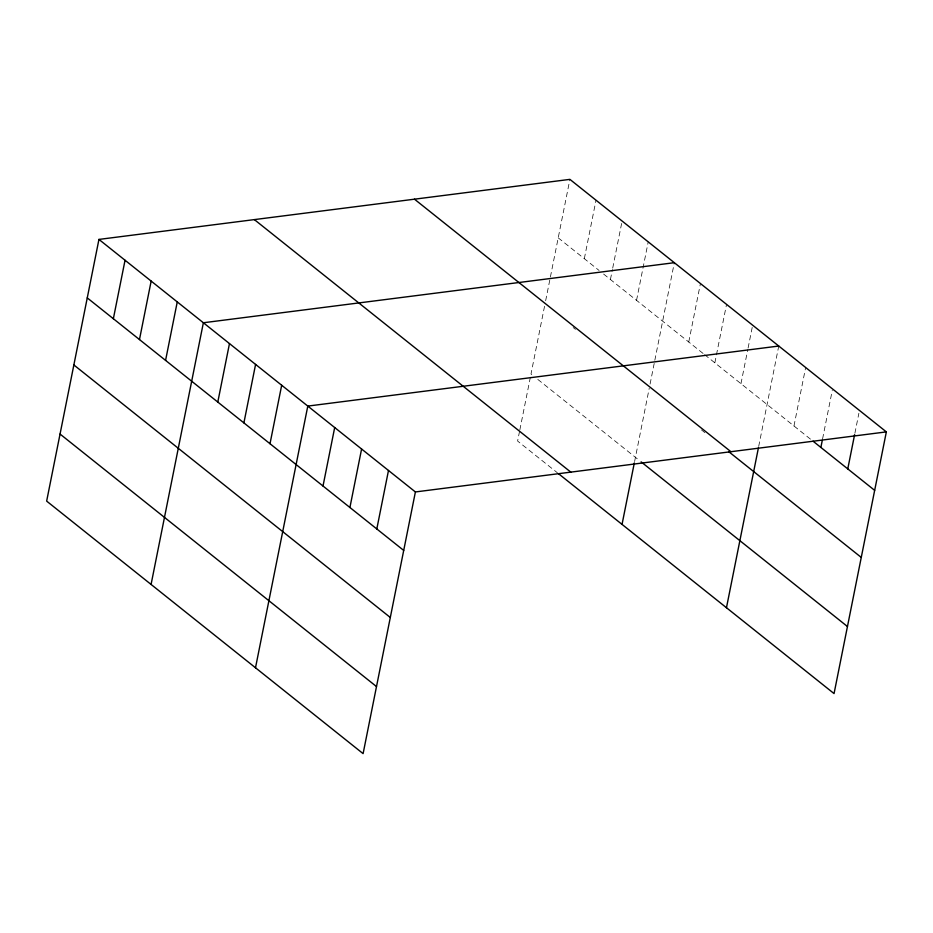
<?xml version="1.0" encoding="UTF-8"?>
<svg xmlns="http://www.w3.org/2000/svg" width="933" height="933" viewBox="0 0 933 933"><rect width="100%" height="100%" fill="white"/><g stroke="black" fill="none" stroke-linecap="round" stroke-linejoin="round"><path stroke-width="0.7" stroke-dasharray="4.67 3.5" d="M519.564 431.279L517.605 441.052L557.339 472.751M519.844 429.88L530.457 376.792M544.545 306.281L531.005 373.993L533.279 375.801M545.653 300.706L550.12 278.361M550.4 276.961L569.9 179.369M584.326 258.674L596.012 200.198M610.427 279.503L612.421 269.52M612.713 268.098L622.113 221.039M636.539 300.344L648.225 241.869M634.603 461.52L649.24 388.233M650.079 384.046L654.546 361.689M654.826 360.29L674.326 262.698M688.752 342.003L700.438 283.539M714.853 362.844L726.539 304.368M740.965 383.673L747.8 349.443M748.091 348.021L752.651 325.197M758.692 446.417L778.752 346.038M793.971 425.973L805.657 367.497M822.579 438.872L832.271 390.391M854.896 433.239L858.885 413.272M558.214 237.845L599.079 270.453M603.616 274.069L703.505 353.782M704.648 354.692L810.777 439.385M573.189 327.541L575.463 329.361M701.464 429.903L704.858 432.62M537.816 379.428L639.98 460.949"/><path stroke-width="1.4" d="M98.945 239.419L46.65 501.114L363.1 753.631L415.395 491.948L98.945 239.419L569.9 179.369L886.35 431.886L834.055 693.581L558.47 473.661M113.36 318.724L125.045 260.26M139.472 339.565L151.158 281.09M165.573 360.395L177.258 301.919M151.076 584.443L203.371 322.76L674.326 262.698M217.797 402.065L229.471 343.589M243.898 422.894L255.584 364.418M270.01 443.723L281.684 385.259M255.502 667.771L307.797 406.088L778.752 346.038M323.016 486.023L334.69 427.547M349.91 507.494L361.596 449.018M376.804 528.953L388.49 470.477M622.043 524.381L634.323 462.92M726.469 607.721L758.424 447.817M820.865 447.432L822.3 440.306M847.77 468.902L854.605 434.673M415.395 491.948L886.35 431.886M813.028 441.169L874.664 490.361M414.485 199.184L730.936 451.712M728.696 451.642L861.264 557.421M641.111 461.858L847.456 626.521M254.359 219.605L570.809 472.133M87.259 297.895L403.709 550.423M73.859 364.955L390.309 617.483M60.05 434.055L376.5 686.571"/></g></svg>
